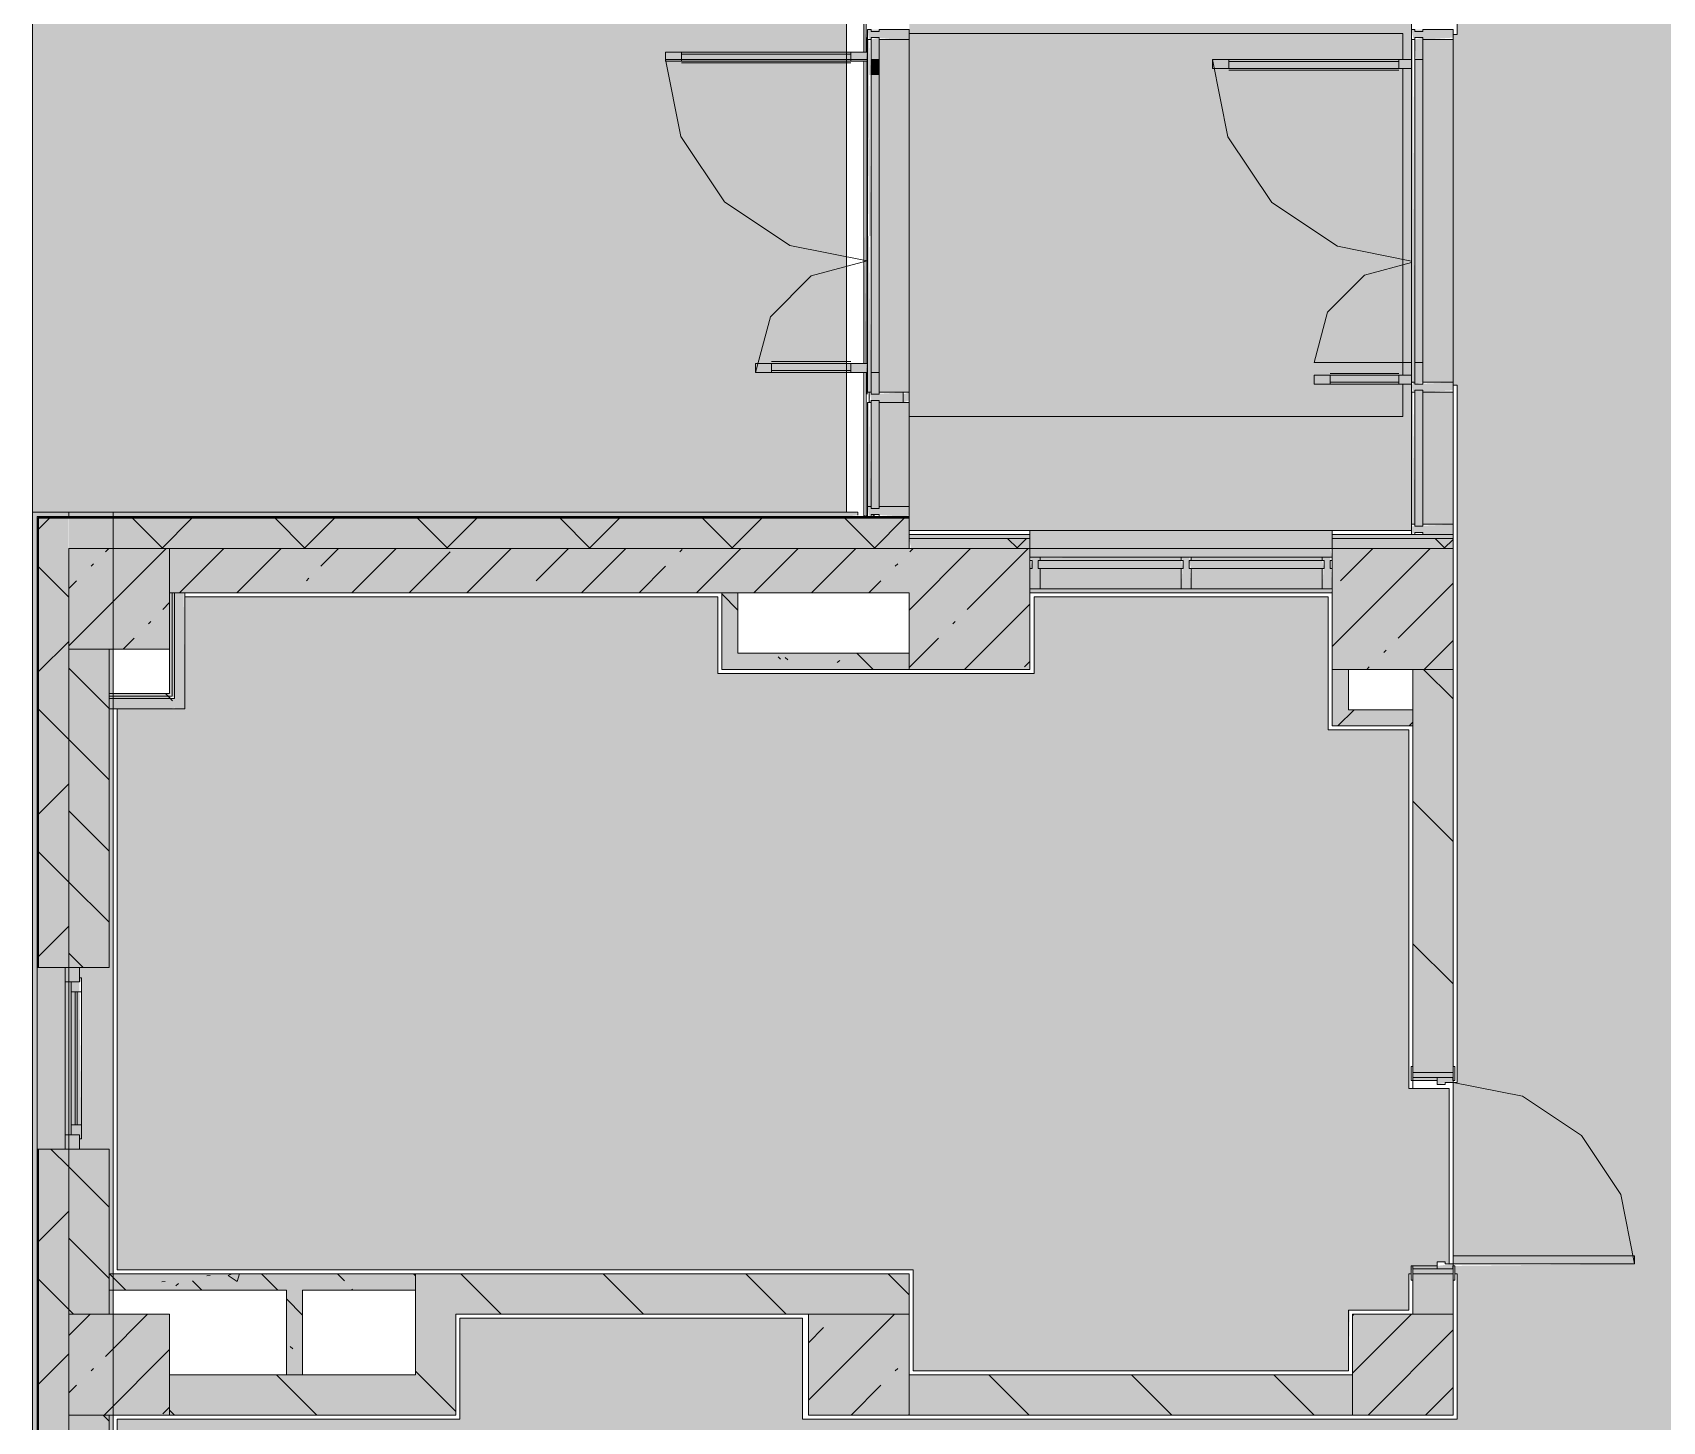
# Model space of a CAD drawing. Header units: millimetres. Extents: x -3817 to 677485, y -22715 to 103890.
# Drawn here: x 2258.9 to 2322.6, y -19518.3 to -19464 of the extents above; entities that cross this region are included whole.
import ezdxf

# ---------------------------------------------------------------- set-up
doc = ezdxf.new("R2010")
doc.units = ezdxf.units.MM
doc.layers.add('PDF _Геометрия', color=7, linetype='Continuous', true_color=0x1d1d1d)
doc.layers.add('PDF _Сплошная заливка', color=7, linetype='Continuous', true_color=0xffffff)

msp = doc.modelspace()

# ---------------------------------------------------------------- hatches: boundary and pattern name
at = {"layer": 'PDF _Сплошная заливка', "true_color": 0xd9d9d9, "transparency": 33554559}
msp.add_hatch(color=254, dxfattribs=at).paths.add_polyline_path([(2258.894, -19482.775), (2290.697, -19482.775), (2290.697, -19477.317), (2287.138, -19477.317), (2287.138, -19476.963), (2290.697, -19476.963), (2290.697, -19465.153), (2283.626, -19465.153), (2283.626, -19464.798), (2290.697, -19464.798), (2290.697, -19453.625), (2283.784, -19453.625), (2283.784, -19453.271), (2290.697, -19453.271), (2290.697, -19441.46), (2287.296, -19441.46), (2287.296, -19441.106), (2290.697, -19441.106), (2290.697, -19389.298), (2258.894, -19389.298), (2258.894, -19470.367)])
at = {"layer": 'PDF _Сплошная заливка', "transparency": 33554559}
h = msp.add_hatch(color=256, dxfattribs=at)
h.paths.add_polyline_path([(2560.143, -19604.251), (2560.301, -19604.251), (2560.301, -19602.928), (2560.143, -19602.928), (2560.143, -19603.951)], flags=0)
h.paths.add_polyline_path([(2292.279, -19482.948), (2292.279, -19482.947), (2291.973, -19482.948)], flags=0)
h.paths.add_polyline_path([(2293.539, -19390.495), (2293.539, -19390.101), (2293.154, -19390.179), (2293.145, -19390.494), (2293.154, -19390.495)], flags=0)
h.paths.add_polyline_path([(2369.126, -19390.495), (2369.126, -19390.101), (2367.16, -19390.101), (2367.16, -19390.495), (2368.969, -19390.495)], flags=0)
h.paths.add_polyline_path([(2366.766, -19390.495), (2366.766, -19390.101), (2360.664, -19390.101), (2360.664, -19390.495), (2364.258, -19390.495)], flags=0)
h.paths.add_polyline_path([(2353.972, -19390.495), (2360.271, -19390.495), (2360.271, -19390.101), (2353.972, -19390.101), (2353.972, -19390.263)], flags=0)
h.paths.add_polyline_path([(2350.033, -19390.495), (2350.033, -19390.101), (2347.277, -19390.16), (2347.277, -19390.495), (2347.995, -19390.495)], flags=0)
h.paths.add_polyline_path([(2297.869, -19390.495), (2300.034, -19390.495), (2300.034, -19390.101), (2293.932, -19390.101), (2293.932, -19390.495)], flags=0)
h.paths.add_polyline_path([(2346.883, -19390.495), (2346.883, -19390.101), (2340.584, -19390.101), (2340.584, -19390.495)], flags=0)
h.paths.add_polyline_path([(2333.498, -19390.495), (2333.498, -19390.101), (2327.199, -19390.101), (2327.199, -19390.495), (2332.907, -19390.495)], flags=0)
h = msp.add_hatch(color=256, dxfattribs=at)
h.paths.add_polyline_path([(2274.811, -19543.403), (2284.352, -19543.338), (2284.352, -19542.773), (2284.627, -19542.773), (2284.627, -19541.607), (2284.745, -19541.607), (2284.745, -19541.513), (2326.293, -19541.502), (2327.789, -19538.911), (2328.062, -19539.069), (2326.651, -19541.513), (2385.11, -19541.513), (2385.11, -19533.797), (2385.425, -19533.797), (2385.425, -19541.513), (2406.212, -19541.513), (2406.212, -19534.584), (2406.527, -19534.584), (2406.527, -19541.513), (2419.072, -19541.513), (2419.072, -19532.616), (2419.205, -19532.694), (2420.308, -19532.694), (2420.308, -19541.513), (2420.463, -19541.513), (2420.463, -19518.207), (2420.308, -19518.207), (2420.308, -19518.443), (2419.072, -19518.364), (2419.072, -19518.207), (2368.969, -19518.207), (2368.969, -19488.916), (2368.182, -19488.916), (2368.182, -19483.247), (2373.851, -19483.247), (2373.851, -19484.035), (2379.323, -19484.035), (2379.323, -19483.877), (2379.913, -19483.877), (2379.913, -19484.035), (2388.575, -19484.035), (2388.653, -19483.877), (2389.165, -19483.877), (2389.165, -19484.035), (2419.715, -19484.035), (2419.789, -19483.775), (2420.306, -19483.775), (2420.306, -19484.035), (2420.463, -19484.035), (2420.463, -19508.601), (2421.41, -19508.601), (2421.489, -19508.916), (2437.945, -19508.916), (2437.945, -19508.601), (2438.888, -19508.601), (2438.888, -19489.074), (2433.534, -19489.074), (2433.494, -19390.495), (2420.859, -19390.51), (2420.847, -19395.296), (2408.655, -19395.296), (2408.655, -19396.951), (2403.615, -19396.951), (2403.615, -19395.274), (2403.529, -19395.345), (2403.482, -19395.502), (2379.996, -19395.502), (2379.917, -19409.803), (2377.551, -19409.803), (2377.551, -19409.707), (2337.797, -19409.707), (2337.789, -19412.549), (2333.065, -19412.549), (2333.065, -19428.918), (2337.789, -19428.918), (2337.789, -19440.493), (2314.404, -19440.493), (2314.404, -19454.351), (2314.561, -19454.351), (2314.561, -19464.114), (2314.404, -19464.114), (2314.404, -19477.814), (2314.561, -19477.814), (2314.561, -19505.058), (2314.404, -19505.058), (2314.404, -19511.829), (2321.49, -19511.829), (2321.49, -19512.144), (2314.467, -19512.223), (2314.467, -19512.538), (2314.561, -19512.538), (2314.561, -19518.207), (2288.98, -19518.207), (2288.98, -19514.27), (2275.594, -19514.27), (2275.594, -19518.207), (2262.201, -19518.207), (2262.201, -19536.789), (2271.335, -19536.789), (2271.335, -19541.513), (2273.328, -19541.513), (2273.368, -19541.607), (2273.447, -19541.67), (2273.447, -19542.773), (2273.801, -19542.773), (2273.722, -19543.009), (2273.801, -19543.403), (2274.126, -19543.403)], flags=0)
h.paths.add_polyline_path([(2419.205, -19541.355), (2419.205, -19541.277), (2419.072, -19541.277)], flags=0)
h.paths.add_polyline_path([(2436.842, -19510.176), (2436.842, -19510.152), (2422.473, -19510.176), (2422.512, -19510.333), (2436.488, -19510.333), (2436.488, -19510.176)], flags=0)
h.paths.add_polyline_path([(2438.888, -19510.333), (2438.848, -19510.176), (2436.842, -19510.176), (2436.842, -19510.333), (2437.945, -19510.333)], flags=0)
h.paths.add_polyline_path([(2421.41, -19510.152), (2421.489, -19510.018), (2421.41, -19510.123)], flags=0)
h.paths.add_polyline_path([(2422.119, -19510.333), (2422.119, -19510.152), (2420.463, -19510.176), (2420.463, -19510.333), (2421.922, -19510.333)], flags=0)
h.paths.add_polyline_path([(2421.804, -19510.152), (2421.804, -19510.018), (2421.725, -19510.018), (2421.794, -19510.136)], flags=0)
h.paths.add_polyline_path([(2437.551, -19510.152), (2437.551, -19510.018), (2437.472, -19510.018)], flags=0)
h.paths.add_polyline_path([(2337.178, -19482.94), (2335.918, -19482.891), (2335.918, -19481.141), (2334.69, -19480.86), (2334.758, -19480.712), (2334.886, -19480.725), (2335.918, -19480.83), (2335.918, -19480.736), (2337.772, -19480.736), (2337.852, -19476.691), (2338.001, -19476.691), (2338.001, -19480.736), (2339.855, -19480.804), (2339.855, -19482.94), (2338.595, -19482.94)], flags=0)
h.paths.add_polyline_path([(2337.914, -19476.127), (2337.772, -19476.127), (2337.71, -19472.082), (2335.918, -19472.019), (2335.918, -19471.908), (2334.703, -19472.047), (2334.728, -19471.89), (2335.918, -19471.677), (2335.918, -19469.878), (2339.855, -19469.878), (2339.855, -19472.082), (2338.001, -19472.082), (2337.946, -19476.127), (2337.917, -19476.127)], flags=0)
h.paths.add_polyline_path([(2369.126, -19464.429), (2368.024, -19464.429), (2368.024, -19457.5), (2374.953, -19457.5), (2374.953, -19464.429)], flags=0)
h.paths.add_polyline_path([(2376.095, -19448.306), (2376.095, -19440.038), (2376.685, -19440.038), (2376.685, -19448.306)], flags=0)
h.paths.add_polyline_path([(2376.095, -19439.487), (2376.147, -19431.22), (2376.685, -19431.22), (2376.685, -19439.487)], flags=0)
h.paths.add_polyline_path([(2369.126, -19434.903), (2368.024, -19434.903), (2368.024, -19427.974), (2374.953, -19427.974), (2374.953, -19434.903)], flags=0)
h.paths.add_polyline_path([(2376.095, -19430.826), (2376.147, -19422.559), (2376.685, -19422.559), (2376.685, -19430.826), (2376.147, -19430.826)], flags=0)
h.paths.add_polyline_path([(2376.659, -19420.13), (2376.147, -19419.835), (2380.282, -19412.676), (2380.793, -19412.971), (2377.555, -19418.578)], flags=0)
h.paths.add_polyline_path([(2377.551, -19409.646), (2377.555, -19409.646), (2377.551, -19409.549)], flags=0)
h.paths.add_polyline_path([(2420.463, -19395.485), (2408.741, -19395.485), (2408.741, -19395.328), (2420.859, -19395.328), (2420.846, -19395.485)], flags=0)
h = msp.add_hatch(color=256, dxfattribs=at)
h.paths.add_polyline_path([(2292.917, -19478.483), (2293.145, -19478.404), (2293.145, -19478.089), (2292.917, -19478.168), (2292.917, -19478.404)], flags=0)
h.paths.add_polyline_path([(2293.145, -19396.202), (2293.145, -19390.495), (2292.917, -19390.495), (2292.917, -19396.202), (2293.092, -19396.202)], flags=0)
h = msp.add_hatch(color=256, dxfattribs=at)
h.paths.add_polyline_path([(2293.496, -19479.035), (2294.231, -19479.035), (2297.882, -19464.075), (2293.154, -19464.075), (2293.154, -19479.035)], flags=0)
h.paths.add_polyline_path([(2293.154, -19455.453), (2297.202, -19455.453), (2293.154, -19440.722), (2293.154, -19455.446)], flags=0)
h.paths.add_polyline_path([(2293.154, -19440.675), (2293.224, -19440.493), (2293.154, -19440.556), (2293.154, -19440.61)], flags=0)
for points in [[(2312.774, -19483.483), (2312.774, -19477.775), (2308.971, -19477.696), (2308.971, -19477.421), (2312.774, -19477.421), (2312.774, -19465.437), (2305.003, -19465.437), (2305.003, -19465.083), (2312.774, -19465.083), (2312.774, -19454.154), (2305.034, -19454.154), (2305.034, -19453.8), (2312.774, -19453.8), (2312.774, -19441.816), (2308.94, -19441.816), (2308.94, -19441.461), (2312.774, -19441.461), (2312.774, -19440.69), (2293.154, -19440.722), (2297.202, -19455.453), (2293.154, -19455.453), (2293.154, -19458.442), (2298.027, -19458.451), (2298.027, -19463.484), (2293.154, -19463.484), (2293.154, -19464.075), (2297.882, -19464.075), (2294.231, -19479.035), (2293.154, -19479.035), (2293.145, -19483.483), (2307.338, -19483.483)], [(2292.917, -19464.31), (2293.154, -19464.31), (2293.145, -19463.916), (2291.524, -19463.916), (2291.579, -19464.278), (2291.815, -19464.231), (2292.721, -19464.31)], [(2313.223, -19464.311), (2314.404, -19464.232), (2314.404, -19463.917), (2312.774, -19463.917), (2312.849, -19464.267), (2312.908, -19464.232), (2313.223, -19464.232)], [(2313.223, -19478.09), (2314.404, -19478.011), (2314.404, -19477.696), (2312.774, -19477.775), (2312.829, -19478.058), (2312.908, -19478.011), (2313.223, -19478.011)], [(2291.964, -19482.632), (2291.973, -19482.632), (2291.964, -19478.404), (2291.658, -19478.404), (2291.658, -19482.632), (2291.776, -19482.632)], [(2292.989, -19482.947), (2293.154, -19482.891), (2293.145, -19482.553), (2291.524, -19482.553), (2291.579, -19482.915), (2291.776, -19482.868), (2292.917, -19482.947)], [(2290.697, -19482.948), (2291.137, -19482.891), (2291.075, -19482.775), (2260.311, -19482.775), (2260.311, -19482.948), (2274.811, -19482.948)], [(2313.223, -19483.641), (2314.404, -19483.641), (2314.404, -19483.247), (2312.774, -19483.326), (2312.774, -19483.641), (2312.908, -19483.562), (2313.223, -19483.562)], [(2294.741, -19483.798), (2297.869, -19483.798), (2297.869, -19483.641), (2293.145, -19483.641), (2293.145, -19483.798), (2293.248, -19483.798)], [(2294.422, -19484.192), (2297.869, -19484.192), (2297.869, -19483.798), (2293.145, -19483.798), (2293.227, -19484.192)], [(2309.672, -19484.192), (2309.68, -19484.192), (2309.672, -19483.483), (2297.869, -19483.483), (2297.869, -19484.192), (2307.338, -19484.192)], [(2314.404, -19483.798), (2314.404, -19483.641), (2309.68, -19483.641), (2309.68, -19483.798), (2312.774, -19483.798)], [(2312.774, -19484.192), (2314.404, -19484.192), (2314.404, -19483.798), (2309.68, -19483.798), (2309.68, -19484.192)], [(2260.311, -19488.129), (2264.248, -19488.129), (2264.248, -19484.192), (2260.311, -19484.192), (2260.311, -19487.065)], [(2293.145, -19485.924), (2293.145, -19484.192), (2264.248, -19484.192), (2264.248, -19485.924), (2293.139, -19485.924)], [(2293.145, -19488.916), (2297.869, -19488.916), (2297.869, -19484.192), (2293.145, -19484.192), (2293.145, -19487.065)], [(2297.869, -19485.767), (2298.263, -19485.767), (2298.263, -19484.531), (2297.869, -19484.531), (2297.948, -19484.665), (2297.869, -19484.98)], [(2299.206, -19484.665), (2303.774, -19484.665), (2303.774, -19484.531), (2298.263, -19484.562), (2298.263, -19484.665)], [(2303.853, -19485.767), (2304.168, -19485.767), (2304.089, -19484.531), (2303.774, -19484.531), (2303.853, -19484.665), (2303.774, -19485.767)], [(2307.338, -19484.665), (2309.286, -19484.665), (2309.286, -19484.531), (2304.168, -19484.531), (2304.168, -19484.665)], [(2309.365, -19485.767), (2309.68, -19485.767), (2309.601, -19484.531), (2309.286, -19484.531), (2309.365, -19484.665), (2309.286, -19485.767)], [(2312.829, -19488.916), (2314.404, -19488.916), (2314.404, -19484.192), (2309.68, -19484.192), (2309.68, -19488.916), (2312.672, -19488.916)], [(2303.853, -19484.98), (2303.774, -19484.665), (2298.184, -19484.665), (2298.263, -19484.98), (2303.774, -19484.98)], [(2309.365, -19484.98), (2309.286, -19484.665), (2304.089, -19484.665), (2304.168, -19484.98), (2309.286, -19484.98)], [(2293.302, -19516.317), (2310.31, -19516.317), (2310.365, -19513.955), (2312.672, -19513.955), (2312.672, -19512.538), (2312.766, -19512.481), (2312.829, -19512.223), (2313.774, -19512.223), (2313.774, -19512.065), (2314.246, -19512.112), (2314.246, -19505.286), (2312.672, -19505.286), (2312.672, -19491.279), (2309.522, -19491.279), (2309.522, -19486.082), (2298.027, -19486.082), (2298.027, -19489.074), (2285.665, -19489.074), (2285.665, -19486.082), (2264.839, -19486.087), (2264.795, -19490.452), (2262.201, -19490.452), (2262.201, -19512.38), (2293.302, -19512.38), (2293.302, -19513.955)], [(2285.822, -19488.916), (2286.452, -19488.916), (2286.452, -19485.924), (2285.822, -19485.924), (2285.822, -19487.065)], [(2309.68, -19490.491), (2310.31, -19490.491), (2310.31, -19488.916), (2309.68, -19488.916), (2309.68, -19489.603)], [(2262.201, -19489.96), (2264.248, -19489.96), (2264.248, -19489.861), (2261.886, -19489.861), (2261.886, -19489.96), (2262.044, -19489.96)], [(2262.201, -19490.058), (2264.248, -19490.058), (2264.248, -19489.96), (2261.886, -19489.96), (2261.886, -19490.058), (2262.044, -19490.058)], [(2312.672, -19491.121), (2312.829, -19491.121), (2312.829, -19490.491), (2309.68, -19490.491), (2309.68, -19491.121)], [(2259.067, -19507.656), (2260.311, -19507.656), (2260.311, -19500.57), (2259.067, -19500.57), (2259.067, -19503.763)], [(2260.8, -19507.262), (2260.721, -19501.121), (2260.406, -19501.121), (2260.406, -19507.105), (2260.721, -19507.105)], [(2262.044, -19513.168), (2273.854, -19513.168), (2273.854, -19512.538), (2261.886, -19512.538), (2261.886, -19513.168)], [(2275.429, -19518.049), (2275.429, -19512.538), (2273.854, -19512.538), (2273.854, -19518.049), (2274.811, -19518.049)], [(2287.632, -19514.112), (2293.145, -19514.112), (2293.145, -19512.538), (2275.429, -19512.538), (2275.429, -19514.112), (2285.665, -19514.112)], [(2264.248, -19518.049), (2264.248, -19514.112), (2260.311, -19514.112), (2260.311, -19518.049), (2262.201, -19518.049)], [(2293.145, -19518.049), (2293.145, -19514.112), (2289.208, -19514.112), (2289.208, -19518.049), (2292.153, -19518.049)], [(2312.769, -19518.049), (2314.404, -19518.049), (2314.404, -19514.112), (2310.467, -19514.123), (2310.467, -19518.049), (2312.672, -19518.049)], [(2264.248, -19518.049), (2273.854, -19518.049), (2273.854, -19516.475), (2264.248, -19516.475), (2264.248, -19517.512)], [(2307.338, -19518.049), (2310.467, -19518.049), (2310.467, -19516.475), (2293.145, -19516.475), (2293.145, -19518.049), (2298.027, -19518.049)]]:
    msp.add_hatch(color=256, dxfattribs=at).paths.add_polyline_path(points)
at = {"layer": 'PDF _Сплошная заливка', "true_color": 0xe2e2e2, "transparency": 33554559}
for points in [[(2291.461, -19465.153), (2291.5, -19465.153), (2291.461, -19464.798), (2283.626, -19464.798), (2283.626, -19465.153), (2291.382, -19465.153)], [(2307.409, -19465.437), (2312.774, -19465.437), (2312.774, -19465.083), (2305.003, -19465.083), (2305.003, -19465.437), (2307.338, -19465.437)], [(2291.461, -19477.317), (2291.5, -19477.317), (2291.461, -19476.963), (2287.138, -19476.963), (2287.138, -19477.317), (2291.382, -19477.317)], [(2321.49, -19512.144), (2321.49, -19511.829), (2314.404, -19511.829), (2314.404, -19512.144), (2314.561, -19512.144)], [(2313, -19512.341), (2313.774, -19512.341), (2313.774, -19512.223), (2312.829, -19512.223), (2312.829, -19512.341)]]:
    msp.add_hatch(color=254, dxfattribs=at).paths.add_polyline_path(points)
at = {"layer": 'PDF _Сплошная заливка', "true_color": 0x383e42, "transparency": 33554559}
for points in [[(2291.579, -19465.688), (2291.658, -19465.688), (2291.579, -19464.31), (2291.524, -19464.31), (2291.524, -19465.688)], [(2291.973, -19465.688), (2293.154, -19465.688), (2293.145, -19464.31), (2291.973, -19464.31), (2291.973, -19465.082)], [(2312.829, -19477.696), (2312.908, -19477.625), (2312.829, -19464.311), (2312.774, -19464.311), (2312.774, -19477.696)], [(2314.404, -19477.696), (2314.404, -19464.311), (2313.223, -19464.311), (2313.223, -19477.696), (2313.528, -19477.696)], [(2291.973, -19465.688), (2291.964, -19465.082), (2291.658, -19465.082), (2291.658, -19465.688), (2291.964, -19465.688)], [(2312.908, -19476.925), (2313.223, -19476.925), (2313.223, -19465.083), (2312.908, -19465.083), (2312.908, -19470.367)], [(2291.658, -19471.987), (2291.973, -19471.987), (2291.964, -19465.688), (2291.658, -19465.688), (2291.658, -19470.367)], [(2292.917, -19471.987), (2293.154, -19471.987), (2293.145, -19465.688), (2291.973, -19465.688), (2291.973, -19471.987), (2292.721, -19471.987)], [(2291.524, -19478.089), (2291.658, -19478.089), (2291.579, -19471.987), (2291.524, -19471.987), (2291.524, -19478.034)], [(2291.973, -19477.317), (2291.964, -19471.987), (2291.658, -19471.987), (2291.658, -19477.317), (2291.964, -19477.317)], [(2293.154, -19478.089), (2293.145, -19471.987), (2291.973, -19471.987), (2291.973, -19478.089), (2293.145, -19478.089)], [(2291.579, -19482.553), (2291.658, -19482.553), (2291.579, -19478.483), (2291.524, -19478.483), (2291.524, -19482.553)], [(2292.721, -19482.553), (2293.154, -19482.553), (2293.145, -19478.483), (2291.973, -19478.483), (2291.973, -19482.553)]]:
    msp.add_hatch(color=250, dxfattribs=at).paths.add_polyline_path(points)
at = {"layer": 'PDF _Сплошная заливка', "transparency": 33554559}
h = msp.add_hatch(color=256, dxfattribs=at)
h.paths.add_polyline_path([(2291.964, -19478.168), (2291.973, -19478.089), (2291.964, -19477.317), (2291.658, -19477.317), (2291.658, -19478.168), (2291.776, -19478.168)], flags=0)
h.paths.add_polyline_path([(2291.973, -19465.082), (2291.964, -19464.231), (2291.658, -19464.31), (2291.658, -19465.082), (2291.964, -19465.082)], flags=0)
h = msp.add_hatch(color=256, dxfattribs=at)
h.paths.add_polyline_path([(2312.908, -19477.775), (2313.223, -19477.696), (2313.223, -19476.925), (2312.908, -19476.925), (2312.908, -19477.696)], flags=0)
h.paths.add_polyline_path([(2313.223, -19465.083), (2313.223, -19464.232), (2312.908, -19464.311), (2312.952, -19465.083)], flags=0)
h = msp.add_hatch(color=256, dxfattribs=at)
h.paths.add_polyline_path([(2291.658, -19478.168), (2291.579, -19478.168), (2291.599, -19478.404)], flags=0)
h.paths.add_polyline_path([(2291.973, -19478.483), (2292.917, -19478.483), (2292.917, -19478.089), (2291.658, -19478.168), (2291.658, -19478.404), (2291.973, -19478.404)], flags=0)
h = msp.add_hatch(color=256, dxfattribs=at)
h.paths.add_polyline_path([(2259.067, -19606.078), (2260.311, -19606.078), (2260.311, -19605.904), (2259.067, -19605.841), (2259.067, -19574.976), (2258.894, -19574.976), (2258.894, -19606.078)], flags=0)
h.paths.add_polyline_path([(2258.894, -19562.772), (2259.067, -19562.772), (2259.067, -19559.623), (2258.894, -19559.623), (2258.894, -19560.41)], flags=0)
h.paths.add_polyline_path([(2258.894, -19546.237), (2259.067, -19546.237), (2259.13, -19482.948), (2260.311, -19482.948), (2260.311, -19482.775), (2258.894, -19482.775), (2258.894, -19545.508)], flags=0)
h = msp.add_hatch(color=256, dxfattribs=at)
h.paths.add_polyline_path([(2260.311, -19604.66), (2260.311, -19574.976), (2259.13, -19574.976), (2259.13, -19604.66)], flags=0)
h.paths.add_polyline_path([(2259.13, -19562.772), (2260.311, -19562.772), (2260.311, -19559.623), (2259.13, -19559.623), (2259.13, -19560.41)], flags=0)
h.paths.add_polyline_path([(2259.13, -19546.237), (2260.311, -19546.237), (2260.311, -19536.789), (2259.13, -19536.789), (2259.13, -19545.508)], flags=0)
h.paths.add_polyline_path([(2260.311, -19518.679), (2260.311, -19507.656), (2259.13, -19507.656), (2259.13, -19518.679), (2259.608, -19518.679)], flags=0)
h.paths.add_polyline_path([(2260.311, -19500.57), (2260.307, -19483.011), (2259.13, -19483.011), (2259.13, -19500.57), (2259.963, -19500.57)], flags=0)
h = msp.add_hatch(color=256, dxfattribs=at)
h.paths.add_polyline_path([(2297.869, -19485.924), (2309.672, -19485.924), (2309.601, -19485.767), (2297.869, -19485.767)], flags=0)
h.paths.add_polyline_path([(2309.286, -19484.665), (2309.365, -19484.665), (2309.286, -19484.56)], flags=0)
h.paths.add_polyline_path([(2298.263, -19484.531), (2309.672, -19484.531), (2309.601, -19484.192), (2297.869, -19484.192), (2297.869, -19484.531), (2298.184, -19484.531)], flags=0)
h.paths.add_polyline_path([(2298.184, -19484.665), (2298.263, -19484.665), (2298.241, -19484.567)], flags=0)
h.paths.add_polyline_path([(2304.089, -19484.665), (2304.168, -19484.665), (2304.168, -19484.531)], flags=0)
at = {"layer": 'PDF _Сплошная заливка', "true_color": 0xe7e7e7, "transparency": 33554559}
for points in [[(2264.795, -19490.452), (2264.839, -19490.41), (2264.799, -19485.924), (2264.445, -19485.924), (2264.445, -19490.452)], [(2264.248, -19490.452), (2264.445, -19490.412), (2264.445, -19490.058), (2261.886, -19490.058), (2261.886, -19490.452), (2264.186, -19490.452)]]:
    msp.add_hatch(color=254, dxfattribs=at).paths.add_polyline_path(points)
at = {"layer": 'PDF _Сплошная заливка', "transparency": 33554559}
h = msp.add_hatch(color=256, dxfattribs=at)
h.paths.add_polyline_path([(2261.886, -19541.67), (2262.044, -19541.67), (2262.044, -19537.576), (2261.886, -19537.576), (2261.886, -19537.948)], flags=0)
h.paths.add_polyline_path([(2262.044, -19536.946), (2262.044, -19518.049), (2261.886, -19518.049), (2261.886, -19518.679), (2260.311, -19518.679), (2260.311, -19536.789), (2261.886, -19536.789), (2261.886, -19536.946)], flags=0)
h.paths.add_polyline_path([(2260.8, -19536.395), (2260.685, -19536.238), (2260.406, -19536.238), (2260.406, -19525.766), (2260.721, -19525.766), (2260.8, -19525.766), (2260.8, -19536.238)], flags=0)
h.paths.add_polyline_path([(2260.8, -19525.372), (2260.721, -19525.214), (2260.406, -19525.214), (2260.406, -19519.23), (2260.721, -19519.23), (2260.8, -19519.23), (2260.8, -19525.214)], flags=0)
h.paths.add_polyline_path([(2261.886, -19514.112), (2262.044, -19514.112), (2262.044, -19513.168), (2261.886, -19513.168), (2261.886, -19513.898)], flags=0)
h.paths.add_polyline_path([(2261.886, -19512.538), (2262.044, -19512.538), (2262.044, -19490.452), (2261.886, -19490.452), (2261.886, -19500.57), (2260.311, -19500.57), (2260.311, -19507.656), (2261.886, -19507.656), (2261.886, -19512.38)], flags=0)
h.paths.add_polyline_path([(2260.8, -19507.262), (2260.721, -19507.105), (2260.406, -19507.105), (2260.406, -19501.121), (2260.721, -19501.121), (2260.8, -19501.121), (2260.8, -19507.105)], flags=0)
h.paths.add_polyline_path([(2261.886, -19489.861), (2262.044, -19489.861), (2262.044, -19488.129), (2261.886, -19488.129)], flags=0)
h = msp.add_hatch(color=256, dxfattribs=at)
h.paths.add_polyline_path([(2260.311, -19541.67), (2261.886, -19541.67), (2261.886, -19536.789), (2260.311, -19536.789), (2260.311, -19537.159)], flags=0)
h.paths.add_polyline_path([(2260.311, -19518.679), (2261.886, -19518.679), (2261.886, -19518.049), (2260.311, -19518.049)], flags=0)
h.paths.add_polyline_path([(2261.886, -19514.112), (2261.886, -19507.656), (2260.311, -19507.656), (2260.311, -19514.112), (2261.616, -19514.112)], flags=0)
h.paths.add_polyline_path([(2261.886, -19500.57), (2261.886, -19488.129), (2260.311, -19488.129), (2260.311, -19500.57), (2261.194, -19500.57)], flags=0)
h = msp.add_hatch(color=256, dxfattribs=at)
h.paths.add_polyline_path([(2314.404, -19514.112), (2314.404, -19512.538), (2312.829, -19512.538), (2312.829, -19514.112)], flags=0)
h.paths.add_polyline_path([(2314.404, -19504.664), (2314.404, -19488.916), (2312.829, -19488.916), (2312.829, -19504.664), (2312.932, -19504.664)], flags=0)
at = {"layer": 'PDF _Сплошная заливка', "true_color": 0xfbfbfb, "transparency": 33554559}
for points in [[(2314.404, -19504.861), (2314.404, -19504.664), (2312.829, -19504.664), (2312.829, -19504.861), (2313.747, -19504.861)], [(2312.829, -19512.538), (2314.404, -19512.538), (2314.404, -19512.341), (2312.829, -19512.341), (2312.829, -19512.443)]]:
    msp.add_hatch(color=7, dxfattribs=at).paths.add_polyline_path(points)
at = {"layer": 'PDF _Сплошная заливка', "true_color": 0xe2e2e2, "transparency": 33554559}
h = msp.add_hatch(color=254, dxfattribs=at)
h.paths.add_polyline_path([(2314.404, -19512.341), (2314.404, -19512.144), (2313.774, -19512.223), (2313.774, -19512.341), (2314.246, -19512.341)], flags=0)
h.paths.add_polyline_path([(2313.774, -19505.136), (2314.404, -19505.019), (2314.404, -19504.861), (2313.774, -19504.867), (2313.774, -19505.058)], flags=0)

# ---------------------------------------------------------------- linework, layer by layer
at = {"layer": 'PDF _Геометрия', "color": 8, "lineweight": 9, "true_color": 0x808080}
msp.add_lwpolyline([(2290.697, -19482.775), (2290.697, -19389.298), (2258.894, -19389.298), (2258.894, -19482.775)], close=True, dxfattribs=at)
at = {"layer": 'PDF _Геометрия', "color": 7, "lineweight": 9}
for points in [[(2291.382, -19453.67), (2291.382, -19464.798)], [(2291.461, -19453.67), (2291.461, -19464.798)], [(2314.404, -19464.311), (2314.404, -19477.696), (2313.223, -19477.696), (2313.223, -19464.311)], [(2291.382, -19465.153), (2291.382, -19476.963)], [(2291.461, -19465.153), (2291.461, -19476.963)], [(2291.973, -19465.688), (2291.973, -19471.987)], [(2293.154, -19465.688), (2293.154, -19471.987)], [(2293.154, -19471.987), (2293.154, -19478.089)], [(2312.774, -19478.09), (2312.774, -19483.247)], [(2312.908, -19478.011), (2312.908, -19483.326), (2313.223, -19483.326), (2313.223, -19478.011)], [(2314.404, -19478.09), (2314.404, -19483.247), (2313.223, -19483.247), (2313.223, -19478.09)], [(2291.658, -19478.404), (2291.658, -19482.632), (2291.973, -19482.632), (2291.973, -19478.404)], [(2291.658, -19482.947), (2291.658, -19482.868), (2291.973, -19482.868), (2291.973, -19482.947), (2293.154, -19482.947), (2293.154, -19482.553), (2291.973, -19482.553), (2291.973, -19482.632), (2291.658, -19482.632), (2291.658, -19482.553), (2291.524, -19482.553), (2291.524, -19482.947)], [(2264.248, -19485.924), (2264.248, -19489.861), (2261.886, -19489.861), (2261.886, -19490.452), (2264.248, -19490.452), (2264.445, -19490.452), (2264.839, -19490.452), (2264.839, -19485.924), (2285.822, -19485.924), (2285.822, -19488.916), (2286.452, -19488.916), (2293.145, -19488.916), (2293.145, -19488.287), (2286.452, -19488.287), (2286.452, -19485.924), (2293.145, -19485.924), (2293.145, -19488.916), (2297.869, -19488.916), (2297.869, -19484.192), (2293.145, -19484.192), (2293.145, -19482.948), (2260.311, -19482.948), (2259.107, -19482.948), (2259.067, -19482.948), (2259.067, -19500.57), (2260.311, -19500.57), (2260.311, -19485.058), (2260.311, -19484.192), (2264.248, -19484.192), (2293.145, -19484.192), (2264.248, -19484.192)], [(2312.908, -19483.641), (2312.908, -19483.562), (2313.223, -19483.562), (2313.223, -19483.641), (2314.404, -19483.641), (2314.404, -19483.247), (2313.223, -19483.247), (2313.223, -19483.326), (2312.908, -19483.326), (2312.908, -19483.247), (2312.774, -19483.247), (2312.774, -19483.641)], [(2293.145, -19484.192), (2297.869, -19484.192), (2297.869, -19483.641), (2293.145, -19483.641)], [(2309.68, -19484.192), (2314.404, -19484.192), (2314.404, -19483.641), (2309.68, -19483.641)], [(2264.248, -19484.192), (2260.311, -19484.192), (2260.311, -19488.129), (2264.248, -19488.129)], [(2298.184, -19484.665), (2298.263, -19484.665), (2298.263, -19484.531), (2297.869, -19484.531), (2297.869, -19484.665), (2297.948, -19484.665), (2297.948, -19484.98), (2297.869, -19484.98), (2297.869, -19485.767), (2298.263, -19485.767), (2298.263, -19484.98), (2298.184, -19484.98)], [(2298.263, -19484.531), (2303.774, -19484.531)], [(2304.089, -19484.98), (2304.089, -19484.665), (2304.168, -19484.665), (2304.168, -19484.531), (2303.774, -19484.531), (2303.774, -19484.665), (2303.853, -19484.665), (2303.853, -19484.98), (2303.774, -19484.98), (2303.774, -19485.767), (2304.168, -19485.767), (2304.168, -19484.98)], [(2304.168, -19484.531), (2309.286, -19484.531)], [(2309.601, -19484.98), (2309.601, -19484.665), (2309.68, -19484.665), (2309.68, -19484.531), (2309.286, -19484.531), (2309.286, -19484.665), (2309.365, -19484.665), (2309.365, -19484.98), (2309.286, -19484.98), (2309.286, -19485.767), (2309.68, -19485.767), (2309.68, -19484.98)], [(2314.404, -19488.916), (2314.404, -19484.192), (2309.68, -19484.192), (2309.68, -19488.916)], [(2298.184, -19484.98), (2303.853, -19484.98), (2303.853, -19484.665), (2298.184, -19484.665)], [(2298.263, -19484.98), (2303.774, -19484.98), (2303.774, -19485.767), (2298.263, -19485.767)], [(2304.089, -19484.98), (2309.365, -19484.98), (2309.365, -19484.665), (2304.089, -19484.665)], [(2304.168, -19484.98), (2309.286, -19484.98), (2309.286, -19485.767), (2304.168, -19485.767)], [(2259.067, -19500.57), (2260.311, -19500.57), (2260.311, -19507.656), (2259.067, -19507.656)], [(2260.17, -19500.57), (2260.721, -19500.57), (2260.721, -19501.121), (2260.17, -19501.121)], [(2260.8, -19507.262), (2260.8, -19500.963), (2260.721, -19500.963), (2260.721, -19501.121), (2260.406, -19501.121), (2260.406, -19507.105), (2260.721, -19507.105), (2260.721, -19507.262)], [(2260.17, -19507.105), (2260.721, -19507.105), (2260.721, -19507.656), (2260.17, -19507.656)], [(2260.311, -19507.656), (2259.067, -19507.656), (2259.067, -19518.679), (2260.311, -19518.679)], [(2264.248, -19514.112), (2260.311, -19514.112), (2260.311, -19518.049), (2264.248, -19518.049)], [(2293.145, -19514.112), (2289.208, -19514.112), (2289.208, -19518.049), (2293.145, -19518.049)], [(2314.404, -19514.112), (2310.467, -19514.112), (2310.467, -19518.049), (2314.404, -19518.049)], [(2310.467, -19516.475), (2293.145, -19516.475), (2293.145, -19518.049), (2310.467, -19518.049)]]:
    msp.add_lwpolyline(points, close=True, dxfattribs=at)
at = {"layer": 'PDF _Геометрия', "color": 253, "lineweight": 9, "true_color": 0xaaaaaa}
for points in [[(2312.774, -19465.083), (2312.774, -19454.154)], [(2314.404, -19454.351), (2314.561, -19454.351), (2314.561, -19464.114), (2314.404, -19464.114)], [(2312.441, -19465.083), (2312.441, -19464.075), (2293.154, -19464.075)], [(2291.5, -19477.317), (2287.138, -19477.317), (2287.723, -19475.136), (2289.319, -19473.54), (2291.5, -19472.955), (2288.487, -19472.356), (2285.933, -19470.649), (2284.226, -19468.095), (2283.626, -19465.082), (2291.5, -19465.082), (2291.5, -19464.231), (2291.5, -19465.082)], [(2284.256, -19464.798), (2284.256, -19465.153)], [(2290.87, -19464.798), (2290.87, -19465.153)], [(2291.658, -19465.082), (2291.658, -19464.231), (2291.973, -19464.231), (2291.973, -19465.082)], [(2284.256, -19464.877), (2290.87, -19464.877)], [(2284.256, -19465.223), (2290.87, -19465.223)], [(2305.003, -19465.083), (2305.604, -19468.108), (2307.318, -19470.672), (2309.883, -19472.386), (2312.774, -19472.961)], [(2305.003, -19465.083), (2312.774, -19465.083)], [(2305.633, -19465.083), (2305.633, -19465.437)], [(2305.633, -19465.161), (2312.278, -19465.161)], [(2312.278, -19465.083), (2312.278, -19465.437)], [(2312.441, -19477.421), (2312.441, -19465.437)], [(2312.774, -19477.421), (2312.774, -19465.437)], [(2313.223, -19465.083), (2312.908, -19465.083), (2313.223, -19465.083)], [(2312.908, -19465.083), (2313.223, -19465.083)], [(2305.633, -19465.508), (2312.278, -19465.508)], [(2312.774, -19476.925), (2308.971, -19476.925), (2309.499, -19474.956), (2310.94, -19473.515), (2312.774, -19473.024)], [(2287.768, -19476.892), (2290.87, -19476.892)], [(2287.768, -19477.317), (2287.768, -19476.963)], [(2287.768, -19477.239), (2290.87, -19477.239)], [(2290.87, -19477.317), (2290.87, -19476.963)], [(2291.658, -19477.317), (2291.658, -19478.168), (2291.973, -19478.168), (2291.973, -19477.317), (2291.658, -19477.317), (2291.973, -19477.317)], [(2309.601, -19477.35), (2312.278, -19477.35)], [(2309.601, -19477.775), (2309.601, -19477.421)], [(2312.278, -19477.775), (2312.278, -19477.421)], [(2313.223, -19476.925), (2312.908, -19476.925)], [(2293.145, -19482.947), (2293.145, -19483.483), (2312.774, -19483.483), (2312.774, -19477.775)], [(2293.154, -19479.035), (2312.441, -19479.035), (2312.441, -19477.775)], [(2309.601, -19477.696), (2312.278, -19477.696)], [(2314.404, -19477.814), (2314.561, -19477.814), (2314.561, -19485.956), (2314.561, -19489.145), (2314.561, -19505.058), (2314.404, -19505.058), (2314.404, -19512.112)], [(2262.044, -19623.257), (2262.044, -19553.216), (2262.044, -19552.816), (2262.044, -19482.775)], [(2297.869, -19484.192), (2309.68, -19484.192), (2309.68, -19483.483), (2297.869, -19483.483), (2297.869, -19483.641)], [(2314.246, -19512.112), (2314.246, -19505.286), (2312.672, -19505.286), (2312.672, -19491.279), (2309.522, -19491.279), (2309.522, -19486.082), (2298.027, -19486.082), (2298.027, -19489.074), (2285.665, -19489.074), (2285.665, -19486.082), (2264.824, -19486.082)], [(2262.201, -19490.452), (2262.201, -19512.38), (2293.302, -19512.38), (2293.302, -19516.317), (2310.31, -19516.317), (2310.31, -19513.955), (2312.672, -19513.955), (2312.672, -19512.538), (2312.766, -19512.538)], [(2314.404, -19505.058), (2317.116, -19505.597), (2319.415, -19507.133), (2320.951, -19509.432), (2321.49, -19512.144)], [(2314.467, -19512.538), (2314.561, -19512.538), (2314.561, -19518.207), (2288.98, -19518.207), (2288.98, -19514.27), (2275.594, -19514.27), (2275.594, -19518.207), (2262.201, -19518.207), (2262.201, -19536.789), (2271.335, -19536.789), (2271.335, -19541.513), (2273.328, -19541.513), (2273.328, -19541.607)]]:
    msp.add_lwpolyline(points, dxfattribs=at)
at = {"layer": 'PDF _Геометрия', "color": 7, "lineweight": 9}
for points in [[(2291.973, -19464.31), (2293.154, -19464.31), (2293.154, -19463.916), (2291.973, -19463.916), (2291.973, -19463.995), (2291.658, -19463.995), (2291.658, -19463.916), (2291.524, -19463.916), (2291.524, -19464.31), (2291.658, -19464.31)], [(2313.223, -19464.311), (2314.404, -19464.311), (2314.404, -19463.917), (2313.223, -19463.917), (2313.223, -19463.996), (2312.908, -19463.996), (2312.908, -19463.917), (2312.774, -19463.917), (2312.774, -19464.311), (2312.908, -19464.311), (2312.908, -19477.696), (2312.774, -19477.696), (2312.774, -19464.311), (2312.774, -19465.083)], [(2291.973, -19478.089), (2292.917, -19478.089), (2292.917, -19478.483), (2291.973, -19478.483), (2291.973, -19478.404), (2291.658, -19478.404), (2291.658, -19478.483), (2291.658, -19482.553), (2291.524, -19482.553), (2291.524, -19478.483), (2291.658, -19478.483), (2291.579, -19478.483), (2291.579, -19478.089), (2291.658, -19478.089), (2291.524, -19478.089), (2291.524, -19471.987), (2291.524, -19465.688), (2291.524, -19464.31), (2291.658, -19464.31), (2291.658, -19465.688), (2291.658, -19471.987), (2291.658, -19465.688)], [(2291.658, -19464.231), (2291.973, -19464.231)], [(2291.973, -19465.082), (2291.973, -19465.688), (2291.973, -19464.31), (2293.154, -19464.31), (2293.154, -19465.688), (2293.154, -19464.31)], [(2312.908, -19464.311), (2312.774, -19464.311), (2312.908, -19464.311)], [(2312.908, -19464.232), (2313.223, -19464.232)], [(2314.404, -19477.696), (2314.404, -19464.311)], [(2312.774, -19477.421), (2312.774, -19465.437)], [(2312.908, -19465.083), (2312.908, -19476.925)], [(2313.223, -19476.925), (2313.223, -19465.083)], [(2291.658, -19478.089), (2291.658, -19471.987), (2291.658, -19477.317)], [(2293.154, -19482.553), (2293.154, -19478.483), (2293.154, -19482.553), (2291.973, -19482.553), (2291.973, -19478.483), (2293.154, -19478.483), (2292.917, -19478.483), (2292.917, -19478.089), (2293.154, -19478.089), (2291.973, -19478.089), (2291.973, -19471.987), (2291.973, -19477.317)], [(2291.382, -19482.891), (2291.382, -19477.317), (2291.382, -19482.947), (2291.461, -19482.947), (2291.776, -19482.947), (2292.282, -19482.947), (2291.973, -19482.947), (2291.658, -19482.947), (2291.579, -19482.947)], [(2292.721, -19482.947), (2291.776, -19482.947), (2291.461, -19482.947), (2291.461, -19477.317), (2291.461, -19482.891)], [(2291.579, -19478.168), (2291.579, -19478.483)], [(2291.973, -19478.168), (2291.658, -19478.168)], [(2293.145, -19478.089), (2293.145, -19478.483)], [(2312.908, -19477.696), (2312.774, -19477.696), (2312.774, -19478.09), (2312.908, -19478.09)], [(2312.908, -19478.09), (2312.774, -19478.09), (2312.908, -19478.09)], [(2312.908, -19483.247), (2312.908, -19478.09), (2312.908, -19478.011), (2313.223, -19478.011), (2313.223, -19478.09), (2314.404, -19478.09), (2314.404, -19477.696), (2313.223, -19477.696)], [(2313.223, -19477.775), (2312.908, -19477.775)], [(2314.404, -19483.247), (2314.404, -19478.09)], [(2260.311, -19482.775), (2258.894, -19482.775), (2258.894, -19546.237), (2258.894, -19547.143), (2258.894, -19482.775), (2260.311, -19482.775), (2260.311, -19482.948)], [(2293.145, -19482.987), (2260.311, -19482.987), (2259.13, -19482.987), (2259.107, -19482.987), (2259.107, -19500.57)], [(2259.13, -19483.434), (2259.553, -19483.011)], [(2293.145, -19483.641), (2293.145, -19483.011), (2260.311, -19483.011), (2259.13, -19483.011), (2259.13, -19500.57)], [(2291.075, -19482.775), (2260.311, -19482.775), (2291.137, -19482.775), (2291.137, -19482.891), (2291.137, -19482.775)], [(2263.983, -19484.192), (2262.802, -19483.011)], [(2263.939, -19484.192), (2265.12, -19483.011)], [(2269.551, -19484.192), (2268.37, -19483.011)], [(2269.507, -19484.192), (2270.688, -19483.011)], [(2275.118, -19484.192), (2273.937, -19483.011)], [(2275.074, -19484.192), (2276.255, -19483.011)], [(2280.686, -19484.192), (2279.505, -19483.011)], [(2280.642, -19484.192), (2281.823, -19483.011)], [(2286.254, -19484.192), (2285.073, -19483.011)], [(2286.21, -19484.192), (2287.391, -19483.011)], [(2291.821, -19484.192), (2290.64, -19483.011)], [(2292.917, -19482.947), (2291.973, -19482.947), (2291.658, -19482.947)], [(2291.776, -19482.947), (2291.776, -19482.891)], [(2291.777, -19484.192), (2292.958, -19483.011)], [(2312.908, -19483.247), (2312.774, -19483.247), (2312.908, -19483.247)], [(2297.869, -19483.798), (2293.145, -19483.798)], [(2297.389, -19484.192), (2296.995, -19483.798)], [(2297.345, -19484.192), (2297.738, -19483.798)], [(2314.404, -19483.798), (2309.68, -19483.798)], [(2314.091, -19484.192), (2313.698, -19483.798)], [(2314.047, -19484.192), (2314.404, -19483.836)], [(2260.311, -19488), (2264.119, -19484.192)], [(2261.739, -19484.328), (2261.874, -19484.192)], [(2264.632, -19485.924), (2266.364, -19484.192)], [(2266.877, -19485.924), (2268.609, -19484.192)], [(2270.157, -19484.889), (2270.854, -19484.192)], [(2271.367, -19485.924), (2273.099, -19484.192)], [(2273.612, -19485.924), (2275.209, -19484.328)], [(2275.857, -19485.924), (2277.589, -19484.192)], [(2278.576, -19485.45), (2279.834, -19484.192)], [(2280.347, -19485.924), (2282.079, -19484.192)], [(2284.189, -19484.328), (2284.282, -19484.234)], [(2284.837, -19485.924), (2286.569, -19484.192)], [(2287.082, -19485.924), (2288.814, -19484.192)], [(2289.327, -19485.924), (2291.059, -19484.192)], [(2293.145, -19486.596), (2295.549, -19484.192)], [(2293.168, -19484.328), (2293.304, -19484.192)], [(2295.413, -19486.573), (2297.794, -19484.192)], [(2309.672, -19484.98), (2309.672, -19484.192), (2297.869, -19484.192), (2297.869, -19484.98)], [(2298.263, -19484.665), (2298.263, -19484.531), (2298.263, -19484.665)], [(2303.774, -19484.665), (2303.774, -19484.531), (2303.774, -19484.665), (2298.263, -19484.665)], [(2304.168, -19484.665), (2304.168, -19484.531), (2304.168, -19484.665)], [(2309.286, -19484.665), (2309.286, -19484.531), (2309.286, -19484.665), (2304.168, -19484.665)], [(2309.68, -19488.021), (2313.509, -19484.192)], [(2310.006, -19485.45), (2311.264, -19484.192)], [(2260.311, -19486.088), (2259.13, -19484.907)], [(2260.311, -19485.058), (2260.311, -19500.57)], [(2261.178, -19484.889), (2261.271, -19484.795)], [(2282.592, -19485.924), (2283.627, -19484.889)], [(2292.607, -19484.889), (2292.701, -19484.795)], [(2260.311, -19485.755), (2260.616, -19485.45)], [(2269.596, -19485.45), (2269.69, -19485.357)], [(2291.572, -19485.924), (2292.046, -19485.45)], [(2309.672, -19485.767), (2309.672, -19485.924), (2297.869, -19485.924), (2297.869, -19485.767)], [(2303.774, -19485.767), (2298.263, -19485.767)], [(2309.286, -19485.767), (2304.168, -19485.767)], [(2312.251, -19487.695), (2314.404, -19485.542)], [(2261.886, -19489.96), (2264.248, -19489.96), (2264.347, -19489.96), (2264.347, -19485.924), (2264.248, -19485.924)], [(2261.886, -19490.058), (2264.248, -19490.058), (2264.347, -19490.058), (2264.445, -19490.058), (2264.445, -19485.924), (2264.347, -19485.924)], [(2263.984, -19486.573), (2264.248, -19486.308)], [(2264.839, -19485.924), (2264.445, -19485.924)], [(2278.102, -19485.924), (2278.108, -19485.918)], [(2286.452, -19485.924), (2285.822, -19485.924)], [(2295.315, -19488.916), (2297.869, -19486.362)], [(2263.423, -19487.134), (2263.516, -19487.04)], [(2294.852, -19487.134), (2294.946, -19487.04)], [(2262.427, -19488.129), (2262.861, -19487.695)], [(2293.145, -19488.841), (2294.291, -19487.695)], [(2259.13, -19489.001), (2260.311, -19487.82)], [(2261.886, -19518.679), (2261.886, -19518.049), (2273.854, -19518.049), (2275.429, -19518.049), (2275.429, -19514.112), (2293.145, -19514.112), (2293.145, -19512.538), (2275.429, -19512.538), (2273.854, -19512.538), (2273.854, -19513.168), (2273.854, -19516.475), (2269.445, -19516.475), (2269.445, -19513.168), (2273.854, -19513.168), (2273.854, -19512.538), (2261.886, -19512.538), (2261.886, -19507.656), (2260.311, -19507.656), (2260.311, -19500.57), (2261.886, -19500.57), (2261.886, -19488.129), (2262.044, -19488.129), (2262.044, -19489.861)], [(2311.69, -19488.256), (2311.783, -19488.163)], [(2313.274, -19488.916), (2314.404, -19487.787)], [(2261.886, -19490.446), (2260.311, -19488.872)], [(2297.658, -19488.818), (2297.869, -19488.607)], [(2314.404, -19504.428), (2314.404, -19488.916), (2312.829, -19488.916), (2312.829, -19490.491), (2310.31, -19490.491), (2310.31, -19488.916), (2309.68, -19488.916), (2309.68, -19490.491), (2309.68, -19491.121), (2312.829, -19491.121), (2312.829, -19504.428)], [(2311.029, -19488.916), (2311.128, -19488.818)], [(2314.404, -19490.072), (2313.248, -19488.916)], [(2264.183, -19489.96), (2264.216, -19489.992), (2264.085, -19489.861)], [(2264.363, -19490.14), (2264.265, -19490.041), (2264.167, -19489.943)], [(2264.314, -19490.091), (2264.265, -19490.041)], [(2261.886, -19493.23), (2260.311, -19491.655), (2259.13, -19490.474)], [(2262.044, -19490.452), (2262.044, -19512.538)], [(2309.902, -19491.121), (2310.532, -19490.491)], [(2312.829, -19491.121), (2312.829, -19490.491)], [(2312.686, -19491.121), (2312.829, -19490.978)], [(2259.13, -19494.569), (2260.311, -19493.388)], [(2314.404, -19495.64), (2312.829, -19494.065)], [(2261.886, -19496.014), (2260.311, -19494.439)], [(2261.886, -19498.798), (2260.311, -19497.223), (2259.13, -19496.042)], [(2259.13, -19500.136), (2260.311, -19498.955)], [(2314.404, -19501.207), (2312.829, -19499.633)], [(2260.874, -19500.57), (2260.311, -19500.007)], [(2260.17, -19500.57), (2260.17, -19507.656)], [(2260.721, -19501.121), (2260.721, -19500.57)], [(2260.8, -19500.963), (2260.8, -19507.262)], [(2260.8, -19501.514), (2260.406, -19501.514)], [(2260.563, -19506.711), (2260.563, -19501.514)], [(2260.642, -19501.514), (2260.642, -19506.711)], [(2312.829, -19504.664), (2314.404, -19504.664)], [(2312.829, -19505.286), (2312.829, -19504.979)], [(2260.8, -19506.711), (2260.406, -19506.711)], [(2260.721, -19507.656), (2260.721, -19507.105)], [(2259.107, -19507.656), (2259.107, -19518.679)], [(2259.13, -19507.656), (2259.13, -19518.679)], [(2261.886, -19509.933), (2260.311, -19508.358), (2259.609, -19507.656)], [(2260.311, -19507.656), (2260.311, -19518.679)], [(2259.13, -19511.271), (2260.311, -19510.09)], [(2261.886, -19512.717), (2260.311, -19511.142)], [(2261.886, -19512.538), (2261.886, -19513.168)], [(2277.201, -19514.112), (2275.626, -19512.538)], [(2282.768, -19514.112), (2281.194, -19512.538)], [(2288.336, -19514.112), (2286.761, -19512.538)], [(2293.145, -19513.354), (2292.329, -19512.538)], [(2314.404, -19512.538), (2312.829, -19512.538)], [(2260.498, -19514.112), (2260.311, -19513.926), (2259.13, -19512.745)], [(2261.886, -19514.112), (2261.886, -19513.168), (2268.815, -19513.168), (2268.815, -19516.475), (2264.248, -19516.475)], [(2262.044, -19513.168), (2262.044, -19514.112)], [(2312.829, -19512.774), (2312.829, -19514.112), (2314.404, -19514.112), (2314.404, -19512.774)], [(2260.311, -19514.94), (2261.139, -19514.112)], [(2261.739, -19515.757), (2263.384, -19514.112)], [(2289.208, -19517.473), (2292.568, -19514.112)], [(2310.467, -19514.174), (2310.528, -19514.112)], [(2310.467, -19516.419), (2312.773, -19514.112)], [(2289.208, -19515.228), (2289.801, -19514.635)], [(2311.081, -19518.049), (2314.404, -19514.727)], [(2259.13, -19516.839), (2260.311, -19515.658)], [(2261.692, -19518.049), (2264.248, -19515.493)], [(2261.178, -19516.319), (2261.271, -19516.225)], [(2275.429, -19517.908), (2273.854, -19516.333)], [(2292.607, -19516.319), (2292.701, -19516.225)], [(2260.311, -19517.185), (2260.616, -19516.88)], [(2270.003, -19518.049), (2268.428, -19516.475)], [(2268.815, -19516.475), (2269.445, -19516.475)], [(2290.877, -19518.049), (2292.046, -19516.88)], [(2297.84, -19518.049), (2296.266, -19516.475)], [(2303.408, -19518.049), (2301.833, -19516.475)], [(2308.975, -19518.049), (2307.401, -19516.475)], [(2313.326, -19518.049), (2314.404, -19516.972)], [(2261.886, -19518.284), (2261.651, -19518.049)], [(2262.044, -19518.049), (2262.044, -19536.946)], [(2263.984, -19518.002), (2264.248, -19517.738)], [(2264.435, -19518.049), (2264.248, -19517.863)], [(2293.122, -19518.049), (2293.145, -19518.026)]]:
    msp.add_lwpolyline(points, dxfattribs=at)
at = {"layer": 'PDF _Геометрия', "color": 253, "lineweight": 9, "true_color": 0xaaaaaa}
for points in [[(2291.5, -19465.153), (2291.5, -19464.798), (2283.626, -19464.798), (2283.626, -19465.153), (2291.5, -19465.153), (2291.5, -19464.798), (2283.626, -19464.798), (2283.626, -19465.153)], [(2312.908, -19464.232), (2313.223, -19464.232), (2313.223, -19465.083), (2312.908, -19465.083)], [(2291.815, -19465.082), (2291.658, -19465.082)], [(2291.658, -19465.082), (2291.973, -19465.082)], [(2312.774, -19465.437), (2305.003, -19465.437), (2305.003, -19465.083), (2312.774, -19465.083), (2305.003, -19465.083), (2305.003, -19465.437)], [(2312.908, -19465.083), (2312.908, -19465.437)], [(2291.5, -19476.963), (2291.5, -19477.317), (2287.138, -19477.317), (2287.138, -19476.963), (2291.5, -19476.963), (2287.138, -19476.963), (2287.138, -19477.317), (2291.5, -19477.317)], [(2291.5, -19478.168), (2291.5, -19477.317)], [(2291.658, -19477.317), (2291.815, -19477.317)], [(2312.774, -19477.775), (2308.971, -19477.775), (2308.971, -19477.421), (2312.774, -19477.421), (2308.971, -19477.421), (2308.971, -19477.775)], [(2312.908, -19476.925), (2313.223, -19476.925)], [(2312.908, -19476.925), (2313.223, -19476.925), (2313.223, -19477.775), (2312.908, -19477.775)], [(2293.145, -19478.483), (2293.145, -19478.089)], [(2312.766, -19504.979), (2312.829, -19504.979), (2312.829, -19504.428), (2312.766, -19504.428)], [(2312.829, -19504.861), (2314.404, -19504.861), (2314.404, -19504.664), (2312.829, -19504.664)], [(2312.829, -19504.979), (2313.774, -19504.979), (2313.774, -19504.861), (2312.829, -19504.861)], [(2314.404, -19505.058), (2314.404, -19504.861), (2313.774, -19504.861), (2313.774, -19505.136), (2314.089, -19505.136), (2314.089, -19505.058)], [(2314.396, -19504.979), (2314.404, -19504.979), (2314.404, -19504.861), (2314.396, -19504.861)], [(2314.404, -19504.979), (2314.467, -19504.979), (2314.467, -19504.428), (2314.404, -19504.428)], [(2321.49, -19512.144), (2321.49, -19511.829), (2314.404, -19511.829), (2314.404, -19512.144)], [(2312.766, -19512.223), (2312.766, -19512.774), (2312.829, -19512.774), (2312.829, -19512.223)], [(2312.829, -19512.223), (2312.829, -19512.341), (2313.774, -19512.341), (2313.774, -19512.223)], [(2312.829, -19512.341), (2312.829, -19512.538), (2314.404, -19512.538), (2314.404, -19512.341)], [(2314.404, -19512.144), (2314.089, -19512.144), (2314.089, -19512.065), (2313.774, -19512.065), (2313.774, -19512.341), (2314.404, -19512.341)], [(2314.396, -19512.223), (2314.396, -19512.341), (2314.404, -19512.341), (2314.404, -19512.223)], [(2314.404, -19512.223), (2314.404, -19512.774), (2314.467, -19512.774), (2314.467, -19512.223)]]:
    msp.add_lwpolyline(points, close=True, dxfattribs=at)
at = {"layer": 'PDF _Геометрия', "color": 8, "lineweight": 9, "true_color": 0x787878}
for points in [[(2286.452, -19486.6), (2285.822, -19485.97)], [(2291.737, -19488.916), (2291.107, -19488.287)], [(2288.028, -19488.427), (2288.126, -19488.516)], [(2288.4, -19488.548), (2288.301, -19488.449)], [(2290.329, -19488.645), (2290.434, -19488.565)], [(2262.532, -19513.168), (2261.902, -19512.538)], [(2266.882, -19512.829), (2266.534, -19512.594), (2266.68, -19512.538)], [(2266.882, -19512.829), (2266.98, -19512.538)], [(2268.472, -19513.168), (2267.842, -19512.538)], [(2268.033, -19512.548), (2268.046, -19512.538)], [(2271.077, -19512.801), (2270.813, -19512.538)], [(2273.854, -19512.61), (2273.781, -19512.538)], [(2263.948, -19512.847), (2264.079, -19512.83)], [(2264.497, -19512.996), (2264.602, -19512.916)], [(2265.504, -19513.168), (2265.137, -19512.801)], [(2265.7, -19512.617), (2265.831, -19512.599)], [(2271.369, -19513.134), (2271.406, -19513.168)], [(2269.445, -19514.141), (2268.815, -19513.511)], [(2268.965, -19515.371), (2269.062, -19515.46)]]:
    msp.add_lwpolyline(points, dxfattribs=at)
at = {"layer": 'PDF _Сплошная заливка', "lineweight": 60, "transparency": 33554559}
for points in [[(2291.382, -19464.798), (2291.461, -19464.798), (2291.382, -19462.019)], [(2291.382, -19476.963), (2291.461, -19476.963), (2291.382, -19470.367)], [(2313.223, -19483.326), (2313.223, -19478.011), (2312.908, -19483.326), (2312.908, -19478.011)], [(2291.579, -19478.483), (2291.658, -19478.404), (2291.585, -19478.459)], [(2260.311, -19484.192), (2293.145, -19484.192), (2260.311, -19483.011), (2293.145, -19483.011)], [(2291.382, -19482.947), (2291.461, -19482.891), (2291.382, -19482.891)], [(2291.461, -19482.947), (2291.524, -19482.891), (2291.461, -19482.891)], [(2291.776, -19482.947), (2291.776, -19482.868), (2291.658, -19482.947)], [(2298.263, -19485.767), (2303.774, -19485.767), (2298.263, -19484.98), (2303.774, -19484.98)], [(2304.168, -19485.767), (2309.286, -19485.767), (2304.168, -19484.98), (2309.286, -19484.98)], [(2264.347, -19489.96), (2264.347, -19485.924), (2264.248, -19489.861), (2264.248, -19485.924)], [(2264.445, -19490.058), (2264.445, -19485.924), (2264.347, -19489.96), (2264.347, -19485.924)], [(2286.452, -19488.916), (2293.145, -19488.916), (2286.452, -19488.287), (2293.145, -19488.287)], [(2269.445, -19516.475), (2269.445, -19513.168), (2268.815, -19516.475), (2268.815, -19513.168)]]:
    msp.add_solid(points, dxfattribs=at)
at = {"layer": 'PDF _Сплошная заливка', "color": 254, "lineweight": 60, "true_color": 0xe2e2e2, "transparency": 33554559}
for points in [[(2291.5, -19465.082), (2291.524, -19465.082), (2291.5, -19464.324)], [(2312.774, -19477.775), (2312.774, -19477.421), (2308.971, -19477.775), (2308.971, -19477.421)], [(2312.908, -19477.775), (2312.829, -19477.696), (2312.829, -19477.729)], [(2313.774, -19504.979), (2313.747, -19504.861), (2312.829, -19504.979), (2312.829, -19504.861)]]:
    msp.add_solid(points, dxfattribs=at)
at = {"layer": 'PDF _Сплошная заливка', "color": 250, "lineweight": 60, "true_color": 0x383e42, "transparency": 33554559}
for points in [[(2291.658, -19471.987), (2291.579, -19465.688), (2291.579, -19471.987), (2291.524, -19465.688)], [(2312.908, -19483.247), (2312.829, -19478.09), (2312.774, -19483.247), (2312.774, -19478.09)], [(2314.404, -19483.247), (2314.404, -19478.09), (2313.223, -19483.247), (2313.223, -19478.09)]]:
    msp.add_solid(points, dxfattribs=at)

doc.saveas('drawing.dxf')
